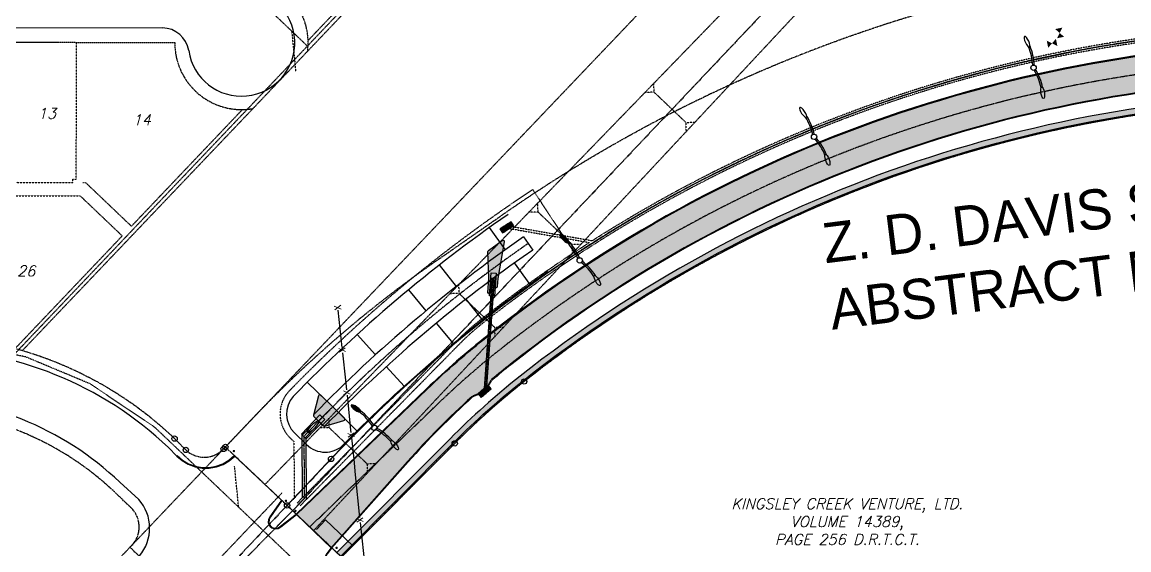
# Model space of a CAD drawing. Header units: feet. Extents: x 2327405 to 2393004, y 6977726 to 7089689.
# Drawn here: x 2341263 to 2342093, y 7040031 to 7040427 of the extents above; entities that cross this region are included whole.
import ezdxf
from ezdxf.enums import TextEntityAlignment as Align

# ---------------------------------------------------------------- set-up
doc = ezdxf.new("R2010")
doc.units = ezdxf.units.FT
doc.header["$MEASUREMENT"] = 0
for name, pattern in [('CNTR50', [0.9000000000000001, 0.75, -0.05, 0.05, -0.05]), ('HIDDEN2', [0.1875, 0.125, -0.0625]), ('HIDN50', [0.1875, 0.125, -0.0625]), ('PHNTM33', [1.1600000000000001, 0.66, -0.1, 0.1, -0.1, 0.1, -0.1]), ('PHNTM50', [1.5000000000000004, 1, -0.1, 0.1, -0.1, 0.1, -0.1])]:
    doc.linetypes.add(name, pattern=pattern)
doc.layers.get('0').update_dxf_attribs({"linetype": 'CONTINUOUS'})
for name, color, linetype in [('e-alta vista row tick', 252, 'CONTINUOUS'), ('e-fence', 252, 'CONTINUOUS'), ('e-sd cl', 252, 'CNTR50'), ('f-w-100-wp', 251, 'CONTINUOUS'), ('f-w-40-wp', 251, 'CONTINUOUS'), ('f-wp-row', 251, 'PHNTM33'), ('f-wp-sd', 251, 'HIDN50'), ('f-wp-sd inlet', 251, 'CONTINUOUS'), ('p-cl', 7, 'CNTR50'), ('p-curb-b-wp', 55, 'CONTINUOUS'), ('p-hatch-westport', 254, 'CONTINUOUS'), ('p-westport-row', 5, 'PHNTM33'), ('p-wp ease', 2, 'HIDN50'), ('p-wp rip rap', 55, 'CONTINUOUS'), ('p-wp sd hdwl', 2, 'CONTINUOUS'), ('p-wp street light', 3, 'CONTINUOUS'), ('p-wp-boundary', 1, 'CONTINUOUS'), ('p-wp-channel', 3, 'CONTINUOUS'), ('p-wp-cl', 7, 'CNTR50'), ('p-wp-cl tick', 2, 'CONTINUOUS'), ('p-wp-sd', 4, 'CONTINUOUS'), ('p-wp-sd cl', 7, 'CNTR50'), ('p-wp-sd inlet', 4, 'CONTINUOUS'), ('p-wp-sidewalk', 252, 'CONTINUOUS'), ('p-wp-sidewalk hatch', 252, 'CONTINUOUS'), ('p-wp-ss', 1, 'CONTINUOUS'), ('s-adjoiner-txt', 2, 'CONTINUOUS'), ('s-barricade', 252, 'CONTINUOUS'), ('s-channel', 252, 'HIDN50'), ('s-channel-cl', 251, 'CNTR50'), ('s-curb', 55, 'CONTINUOUS'), ('s-EASE', 251, 'HIDN50'), ('s-easement', 252, 'HIDDEN2'), ('s-lot no.', 252, 'CONTINUOUS'), ('s-row', 252, 'PHNTM50'), ('s-survey-abs', 252, 'CONTINUOUS'), ('s-w', 251, 'HIDN50')]:
    doc.layers.add(name, color=color, linetype=linetype)
doc.styles.add('LS80', font='simplex.shx', dxfattribs={"oblique": 15, "height": 8})
doc.styles.add('ROMANT', font='ROMANT.SHX', dxfattribs={"height": 0.242187984375968})
doc.styles.add('SHADOW', font='shadow')

# ---------------------------------------------------------------- blocks, each defined once
blk = doc.blocks.new('2005042-10b')
at = {"layer": 'e-alta vista row tick'}
for centre in [(2341377.488538249, 7040114.704177096), (2341385.913703253, 7040106.247073827), (2341414.18712785, 7040107.025801952), (2341415.561983382, 7040108.478549947)]:
    blk.add_circle(centre, 2.00000005943161, dxfattribs=at)
at = {"layer": 'e-fence'}
for p, q in [((2341499.974807197, 7040210.90446122), (2341502.968107962, 7040183.06491829)), ((2341503.395722357, 7040179.087840728), (2341505.599, 7040158.596)), ((2341505.599, 7040158.596), (2341506.340003312, 7040151.243192491)), ((2341506.741084843, 7040147.263351589), (2341509.393, 7040120.949)), ((2341509.393, 7040120.949), (2341509.560635645, 7040119.405719578)), ((2341509.992586567, 7040115.429110671), (2341511.731, 7040099.425)), ((2341511.731, 7040099.425), (2341512.909008808, 7040087.581691415)), ((2341512.909008808, 7040087.581691415), (2341516.122966463, 7040055.743718092)), ((2341516.561618221, 7040051.767842763), (2341519.63218053, 7040023.936715458))]:
    blk.add_line(p, q, dxfattribs=at)
at = {"layer": 's-barricade', "const_width": 0.8831999999999999, "flags": 128}
for points in [[(2341421.50476, 7040105.408, 1), (2341422.40524, 7040105.408, 1), (2341421.50476, 7040105.408, 1)], [(2341460.49376, 7040068.133, 1), (2341461.39424, 7040068.133, 1), (2341460.49376, 7040068.133, 1)], [(2341467.57176, 7040060.616, 1), (2341468.47224, 7040060.616, 1), (2341467.57176, 7040060.616, 1)], [(2341498.45876, 7040032.896, 1), (2341499.35924, 7040032.896, 1), (2341498.45876, 7040032.896, 1)]]:
    blk.add_lwpolyline(points, format="xyb", dxfattribs=at)
at = {"layer": 's-barricade'}
for p in [(2341421.955, 7040105.408, 671.424), (2341421.955, 7040105.408, 671.424), (2341460.944, 7040068.133, 671.353), (2341460.944, 7040068.133, 671.353), (2341468.022, 7040060.616, 671.581), (2341468.022, 7040060.616, 671.581), (2341498.909, 7040032.896, 671.724), (2341498.909, 7040032.896, 671.724)]:
    blk.add_point(p, dxfattribs=at)
at = {"layer": 's-channel'}
for p, q in [((2342249.221763311, 7040909.181033229), (2341445.343052906, 7040080.493869814)), ((2341500.248189829, 7040065.645618567), (2342270.6776383, 7040890.192078068)), ((2341736.937680623, 7040374.216924199), (2341736.766009203, 7040381.158611627)), ((2341736.937680623, 7040374.216924199), (2341729.868620877, 7040374.042395073)), ((2341736.937073856, 7040374.241459378), (2341760.734559569, 7040351.591677741)), ((2341760.709735018, 7040351.591064844), (2341767.778794764, 7040351.76559397)), ((2341760.709735018, 7040351.591064844), (2341760.884556241, 7040344.522012316)), ((2341649.943754388, 7040284.46300739), (2341649.772082968, 7040291.404694818)), ((2341649.943754388, 7040284.46300739), (2341642.874694642, 7040284.288478264)), ((2341649.943508792, 7040284.472938295), (2341675.306914877, 7040260.332757424)), ((2341675.295526271, 7040260.332476249), (2341682.364586018, 7040260.507005375)), ((2341675.295526271, 7040260.332476249), (2341675.470347495, 7040253.26342372)), ((2341590.787884548, 7040223.430343959), (2341590.613063325, 7040230.499396488)), ((2341590.787884548, 7040223.430343959), (2341583.718824802, 7040223.255814833)), ((2341590.787884548, 7040223.430343959), (2341617.34188959, 7040198.156984285)), ((2341617.310346934, 7040198.156205523), (2341624.37940668, 7040198.330734649)), ((2341617.310346934, 7040198.156205523), (2341617.485168157, 7040191.087152993)), ((2341493.387324953, 7040122.874322978), (2341493.212503729, 7040129.943375506)), ((2341493.387324953, 7040122.874322978), (2341486.318265207, 7040122.699793852)), ((2341493.387324953, 7040122.874322978), (2341521.702844833, 7040095.924402722)), ((2341521.702844833, 7040095.924402722), (2341528.77190458, 7040096.098931848)), ((2341521.702844833, 7040095.924402722), (2341521.877666057, 7040088.855350194)), ((2341481.744994054, 7040045.847519853), (2341500.085052201, 7040065.471064134))]:
    blk.add_line(p, q, dxfattribs=at)
at = {"layer": 's-channel-cl'}
blk.add_line((2342260.220733661, 7040900.214404024), (2341470.358932388, 7040065.513347637, 666.45772), dxfattribs=at)
at = {"layer": 's-curb'}
for p, q in [((2340663.062648741, 7040424.402322285), (2341368.311949407, 7040422.402654512)), ((2341379.084258067, 7040101.695529777), (2341372.887031537, 7040108.039509974)), ((2341422.216, 7040101.952), (2341457.592851257, 7040068.612690254)), ((2341350.605724982, 7040069.190810137), (2341336.429208525, 7040081.995616067)), ((2341468.893148743, 7040057.793309746), (2341495.159, 7040032.616))]:
    blk.add_line(p, q, dxfattribs=at)
for points in [[(2341379.084258067, 7040101.695529777), (2341383.12526867, 7040098.20683362), (2341387.756569492, 7040095.463041804), (2341392.79925739, 7040093.579258483), (2341398.080191693, 7040092.617295977), (2341399.807445673, 7040092.507599448), (2341403.48517349, 7040092.60045218), (2341408.779538206, 7040093.533712535), (2341413.832882162, 7040095.388720809), (2341418.479747965, 7040098.106068603), (2341422.540579259, 7040101.571673424)], [(2341379.411, 7040102.074), (2341383.418364956, 7040098.614350893), (2341387.973181725, 7040095.915871684), (2341392.93259168, 7040094.063198281), (2341398.14104641, 7040093.114438482), (2341399.817, 7040093.008), (2341403.435186393, 7040093.099349472), (2341408.648964647, 7040094.018404506), (2341413.618854679, 7040095.842778071), (2341418.188979381, 7040098.515249969), (2341422.216, 7040101.952)], [(2341457.592851257, 7040068.612690254), (2341448.913082936, 7040056.246640436), (2341447.79253968, 7040054.071100506), (2341447.6741439, 7040051.841533022), (2341448.590714242, 7040049.479737603), (2341449.056361683, 7040048.903517426), (2341450.43952712, 7040047.792556871), (2341452.765200244, 7040047.079899487), (2341455.19790541, 7040047.435315942), (2341457.150059136, 7040048.734781025), (2341468.893148743, 7040057.793309746)], [(2341457.956, 7040068.269), (2341449.353, 7040056.009), (2341448.291836197, 7040054.044586574), (2341448.173440416, 7040051.81501909), (2341449.020592158, 7040049.749269189), (2341449.406, 7040049.264), (2341450.670298342, 7040048.244789801), (2341452.805153383, 7040047.591044685), (2341455.014408437, 7040047.91381524), (2341456.873, 7040049.151), (2341468.53, 7040058.137)], [(2341494.764664961, 7040032.923408324), (2341491.507362823, 7040028.745029709), (2341489.010548509, 7040024.022352547), (2341487.378301838, 7040018.935749347), (2341486.661583842, 7040013.646730159), (2341486.75561807, 7040009.449813749), (2341486.88435547, 7040008.287525307), (2341488.030517448, 7040003.087655417), (2341490.075206769, 7039998.152373572), (2341492.951636583, 7039993.650827968), (2341496.541257954, 7039989.754229005)], [(2341495.159, 7040032.616), (2341491.928792132, 7040028.472377178), (2341489.473172212, 7040023.827618437), (2341487.867855623, 7040018.824937994), (2341487.162339912, 7040013.618586052), (2341487.255, 7040009.483), (2341487.378378605, 7040008.369092721), (2341488.50931047, 7040003.238318307), (2341490.520264908, 7039998.384462602), (2341493.349237133, 7039993.957187016), (2341496.909, 7039990.093)]]:
    blk.add_lwpolyline(points, dxfattribs=at)
for centre, radius, start, end in [((2341427.601681415, 7040411.23449986), 40, 188.4644702127815, 89.837543652897), ((2341368.255241524, 7040402.402734906), 19.99999999999925, 8.464470212781455, 89.837543652897), ((2341188.121439122, 7039913.911521628), 268, 46.41548093982316, 89.837543652897), ((2341176.482874793, 7039913.944521678), 232, 46.41548093982316, 89.837543652897), ((2341326.590092489, 7040047.735203397), 32.20393865185291, 319.4806458350997, 41.77765565864211)]:
    blk.add_arc(centre, radius, start, end, dxfattribs=at)
at = {"layer": 's-EASE'}
for p, q in [((2341477.571572697, 7040412.969425007), (2341586.303744089, 7040527.211245818)), ((2341303.738254854, 7040309.085290881), (2341304.028882753, 7040411.584878857)), ((2341345.1300479, 7040273.816856357), (2341428.336861717, 7040361.239905053)), ((2341208.731546939, 7040306.854203286), (2341301.231175113, 7040306.591929328)), ((2341301.231175113, 7040306.591929328), (2341301.238264903, 7040309.092379366)), ((2341301.238264903, 7040309.092379366), (2341303.738254854, 7040309.085290881)), ((2341308.731144965, 7040306.570663872), (2341310.722479982, 7040306.565017629)), ((2341310.722479982, 7040306.565017629), (2341345.1300479, 7040273.816856357)), ((2341158.703395289, 7040296.996473278), (2341306.711943465, 7040296.576809021)), ((2341306.711943465, 7040296.576809021), (2341338.235809377, 7040266.573274703)), ((2341257.853839269, 7040182.11820949), (2341338.235809377, 7040266.573274703))]:
    blk.add_line(p, q, dxfattribs=at)
at = {"layer": 's-easement'}
for p, q in [((2341263.293059316, 7040180.580611767), (2342485.695813166, 7041462.781668368)), ((2341379.88734511, 7040071.00509188), (2342490.156007865, 7041235.024960071)), ((2339878.877057264, 7038493.935985779), (2341379.88734511, 7040071.00509188))]:
    blk.add_line(p, q, dxfattribs=at)
at = {"layer": 's-row'}
for p, q in [((2340654.031495583, 7040413.427885049), (2341377.601882402, 7040411.376269567)), ((2341377.488538249, 7040114.704177096), (2341385.913703253, 7040106.247073827)), ((2341415.561983382, 7040108.478549947), (2341414.187248903, 7040107.025929863)), ((2341415.561983382, 7040108.478549947), (2341502.719188437, 7040025.994481136)), ((2341344.717466231, 7040063.062823961), (2341332.444611084, 7040074.743784401)), ((2341344.03730479, 7040033.338467275), (2341345.416152495, 7040034.787183606)), ((2341344.03730479, 7040033.338467275), (2341430.960284647, 7039950.607605))]:
    blk.add_line(p, q, dxfattribs=at)
for centre, radius, start, end in [((2341427.601681415, 7040411.23449986), 50, 353.2853785744443, 89.837543652897), ((2341427.601681415, 7040411.23449986), 50, 179.8375436795773, 279.5455832869943), ((2341184.409787706, 7039911.922037625), 279.9999999999999, 46.40415973818028, 89.837543652897), ((2341179.392515875, 7039913.936271665), 221.9999999999987, 46.41548093982316, 89.837543652897), ((2341399.661048059, 7040120.773274659), 19.99999999573144, 226.5779372335607, 271.5779372735735), ((2341399.661048059, 7040120.773274664), 20.00000000133182, 271.5779372735735, 316.5779372712781), ((2341330.928989185, 7040048.575660652), 20.00000000000049, 316.415480920497, 46.41548093982316)]:
    blk.add_arc(centre, radius, start, end, dxfattribs=at)
at = {"layer": 's-w', "flags": 128}
for points in [[(2341989.623543656, 7040947.341749209), (2341257.095875731, 7040177.695622329)], [(2341477.04784091, 7040408.792938529), (2341427.727856454, 7040455.734320981)], [(2341465.240802813, 7040420.030547321), (2341468.309893432, 7040389.380908994)], [(2342071.585212481, 7038748.011867009), (2342066.947242768, 7039281.520311723), (2342040.900091798, 7039397.426188573), (2342002.198544404, 7039484.697525791), (2341938.541057511, 7039575.053286838), (2341543.913300542, 7039950.64895401), (2341514.053197648, 7039982.029099205), (2341502.644671367, 7039992.887415593), (2341471.477483995, 7040019.591339239), (2341362.813996152, 7040123.014209254), (2341314.06453925, 7040155.78787103), (2341265.807519643, 7040175.937075756), (2341211.768047375, 7040186.845571296), (2340609.39370877, 7040188.553546833)], [(2341425.48284719, 7040063.502413024), (2341422.413756572, 7040094.152051351)], [(2341425.48284719, 7040063.502413024), (2341422.413756572, 7040094.152051351)], [(2341380.649927836, 7039992.75480101), (2341437.289885288, 7040052.264804232), (2341458.07980242, 7040074.10818285)]]:
    blk.add_lwpolyline(points, dxfattribs=at)
at = {"layer": 'e-fence', "style": 'ROMANT'}
for rotation, p in [(276.1368521349354, (2341499.761, 7040212.893)), (276.1368521349354, (2341503.18191516, 7040181.076379509)), (275.7547405448019, (2341506.540544077, 7040149.25327204)), (276.1993299703238, (2341509.776611106, 7040117.417415124)), (276.2958858969971, (2341516.342292342, 7040053.755780427))]:
    blk.add_text('X', height=4.799999999999999, rotation=rotation, dxfattribs=at).set_placement(p, align=Align.MIDDLE_CENTER)
at = {"layer": 's-adjoiner-txt', "insert": (2341881.655421094, 7040069.917609929), "char_height": 8, "attachment_point": 2, "rotation": 359.99995133490216, "style": 'LS80'}
blk.add_mtext('KINGSLEY CREEK VENTURE, LTD.\\PVOLUME 14389, \\PPAGE 256 D.R.T.C.T.', dxfattribs=at)
at = {"layer": 's-lot no.', "style": 'LS80', "oblique": 15}
for s, p in [('13', (2341281.769623649, 7040358.373670763)), ('14', (2341352.883018733, 7040353.641170039))]:
    blk.add_text(s, height=8, dxfattribs=at).set_placement(p, align=Align.MIDDLE)
blk.add_text('26', height=8, dxfattribs=at).set_placement((2341259.391343675, 7040236.338822595))
at = {"layer": 's-survey-abs', "insert": (2342057.290158889, 7040300.336686646), "char_height": 30, "width": 811.6657508355565, "attachment_point": 2, "rotation": 7.157914205039834, "style": 'SHADOW'}
blk.add_mtext('Z. D. DAVIS SURVEY \\PABSTRACT NO. 1888', dxfattribs=at)

msp = doc.modelspace()

# ---------------------------------------------------------------- hatches: boundary and pattern name
at = {"layer": 'f-wp-sd inlet'}
h = msp.add_hatch(color=256, dxfattribs=at)
edge = h.paths.add_edge_path()
edge.add_line((2341621.329712669, 7040271.761678522), (2341623.220146054, 7040268.816129062))
edge.add_arc((2342214.119462238, 7039348.115524149), 1094.00713240512, 122.1676255010635, 122.69206850111931, ccw=False)
edge.add_line((2341631.672190941, 7040274.18613804), (2341629.808797743, 7040277.148867489))
edge.add_arc((2342214.119462187, 7039348.115524117), 1097.507132405113, 122.1676254979224, 122.6920684979666)
at = {"layer": 'p-hatch-westport'}
h = msp.add_hatch(color=256, dxfattribs=at)
edge = h.paths.add_edge_path()
edge.add_arc((2342267.20261598, 7040381.377139024), 3.499860982955201, 89.99716978040716, 108.7363801610286)
edge.add_line((2342266.078410372, 7040384.691530167), (2342262.202819453, 7040383.376999995))
edge.add_line((2342262.202819453, 7040383.376999995), (2342252.202819453, 7040383.376999993))
edge.add_line((2342252.202819453, 7040383.376999993), (2342248.327271979, 7040384.691515427))
edge.add_arc((2342246.983825911, 7040380.048526366), 4.833445433303104, 73.86223218478354, 87.40101814813605)
edge.add_arc((2342247.203986817, 7039387.376066163), 997.5009338376341, 90.00005670298128, 128.2738938601882)
edge.add_arc((2342000.983923532, 7039699.437291753), 600.0005840506059, 128.2739129916334, 129.9887628721671)
edge.add_arc((2341617.652365101, 7040156.460118586), 3.500000005555901, 130.0315156674205, 149.0709621219993)
edge.add_line((2341614.650049243, 7040158.259034796), (2341612.561579414, 7040154.773466069))
edge.add_line((2341612.561579414, 7040154.773466069), (2341605.026945039, 7040148.236824901))
edge.add_line((2341605.026945039, 7040148.236824901), (2341601.281504108, 7040146.661208259))
edge.add_arc((2341602.638671101, 7040143.435049895), 3.500000005145701, 112.8153158411101, 131.833608757741)
edge.add_arc((2342000.983923539, 7039699.437291758), 600.0005840511848, 131.8973985570113, 138.4268763903562)
edge.add_line((2341552.117820372, 7040097.582896141), (2341494.764664961, 7040032.923408324))
edge.add_line((2341494.764664961, 7040032.923408324), (2341468.893148743, 7040057.793309746))
edge.add_line((2341468.893148743, 7040057.793309746), (2341566.775056297, 7040151.756198837))
edge.add_line((2341566.775056297, 7040151.756198837), (2341566.77429558, 7040151.755468578))
edge.add_arc((2342000.983571033, 7039699.437675318), 627.0000645850188, 128.27390859081, 133.8298187202832, ccw=False)
edge.add_arc((2342247.204000359, 7039387.376027137), 1024.500972864025, 90.00005594563697, 128.2738931028583, ccw=False)
edge.add_line((2342247.203, 7040411.877), (2342439.6531176, 7040411.873652749))
edge.add_line((2342439.6531176, 7040411.873652749), (2342440.123937359, 7040384.877))
edge.add_line((2342440.123937359, 7040384.877), (2342267.202477425, 7040384.877000001))
edge.add_line((2342267.202477425, 7040384.877000001), (2342267.202788861, 7040384.877000002))
at = {"layer": 'p-wp rip rap'}
h = msp.add_hatch(dxfattribs=at)
h.set_pattern_fill('GRAVEL', color=256, scale=6, style=0)
h.set_pattern_definition([(228.0128, (2341617.788358064, 7040229.876178159), (-47.99998939294897, -54.00000804964348), [0.8072159999999999, -79.914528]), (184.9697, (2341617.248358064, 7040229.27617816), (72.00000630910581, 5.999947842042311), [1.385208, -137.13555]), (132.5104, (2341615.868358064, 7040229.15617816), (59.99994431008087, -66.00005204322719), [0.976728, -96.696192]), (267.2737, (2341613.528358065, 7040227.65617816), (5.999976106363142, 120.0000017698408), [1.261428, -124.881348]), (292.8337, (2341613.468358065, 7040226.396178159), (-30.00005943262284, 71.99997847066666), [1.23693, -122.456238]), (357.2737, (2341613.948358065, 7040225.256178159), (-120.0000017698408, 5.999976106363149), [1.261428, -124.881348]), (37.6942, (2341615.208358065, 7040225.19617816), (-78.00004407370785, -59.99994243096317), [1.668174, -165.149094]), (72.2553, (2341616.528358065, 7040226.216178159), (42.00006457623245, 131.9999773874351), [1.574928, -155.917926]), (121.4296, (2341617.008358065, 7040227.716178159), (-48.00004940505819, 77.99997021895541), [1.2657, -125.304438]), (175.2364, (2341616.348358064, 7040228.796178159), (66.0000056779175, -5.999949195967563), [1.444992, -70.80457799999996]), (222.3974, (2341614.908358064, 7040228.916178159), (-72.0000441064394, -65.99995249208472), [1.868688, -185.00025]), (138.8141, (2341619.468358065, 7040227.596178159), (-42.00001768083429, 35.99998388005653), [0.637806, -63.143064]), (171.4692, (2341618.988358065, 7040228.016178159), (77.99998970889077, -12.00004746023874), [1.213422, -120.129066]), (225, (2341617.788358064, 7040228.19617816), (-6.661338147750939e-16, -6.000001856693713), [0.8485259999999999, -7.636752]), (203.1986, (2341617.368358064, 7040228.916178159), (29.99999838400245, 12.00000795158912), [0.456948, -45.23769]), (291.8014, (2341616.948358065, 7040228.73617816), (-5.999999463003892, 18.00000163806462), [0.646218, -31.664772]), (30.9638, (2341617.188358065, 7040228.136178159), (17.99998813372799, 12.00001490124439), [1.049574, -33.93613799999999]), (161.5651, (2341618.088358065, 7040228.676178159), (12.00000260755777, -5.999990419336246), [0.7589460000000001, -18.214722]), (16.38950000000001, (2341613.468358065, 7040228.73617816), (60.00001319047175, 17.99995625890782), [1.0632, -105.25707]), (70.3462, (2341614.488358065, 7040229.03617816), (-23.99997148423047, -66.00001281363734), [0.8919659999999999, -88.304448]), (293.1986, (2341618.088358065, 7040229.876178159), (-12.00000795158912, 29.99999838400245), [0.9138900000000001, -44.780748]), (343.6105, (2341618.448358065, 7040229.03617816), (-60.00001319047175, 17.99995625890784), [1.063199999999999, -105.25707]), (339.444, (2341613.468358065, 7040225.016178159), (-30.00001106725454, 11.99997597852951), [1.02528, -50.238744]), (294.7751, (2341614.428358064, 7040224.65617816), (-29.99995313547102, 66.0000205310347), [0.8590679999999997, -85.04785799999996]), (66.80140000000002, (2341618.148358065, 7040223.876178159), (12.00000795158913, 29.99999838400245), [0.9138900000000001, -44.780748]), (17.35400000000001, (2341618.508358065, 7040224.716178159), (-78.000012114581, -23.99996701355471), [1.005786, -99.57254399999998]), (69.444, (2341615.208358065, 7040223.876178159), (-11.99997597852952, -30.00001106725453), [0.51264, -50.75138399999999]), (101.3099, (2341617.788358064, 7040223.876178159), (-5.999985792969632, 24.00000451338571), [0.3059399999999999, -30.28817399999999]), (165.9638, (2341617.728358064, 7040224.176178159), (18.00000327593844, -5.999988344167474), [1.23693, -23.5017]), (186.009, (2341616.528358065, 7040224.476178159), (59.99999850543624, 5.999995904891049), [1.1463, -113.483538]), (303.6901, (2341617.188358065, 7040227.596178159), (-6.000008007043144, 11.99999734662696), [0.865332, -20.767974]), (353.1572, (2341617.668358065, 7040226.876178159), (101.9999961928713, -12.00004798754857), [1.510764, -149.565378]), (60.94540000000001, (2341619.168358065, 7040226.69617816), (-24.00000016319568, -42.00000230741811), [0.617736, -61.156044]), (90, (2341619.468358065, 7040227.23617816), (-5.999999999999999, 6), [0.36, -5.64]), (120.2564, (2341616.408358064, 7040224.65617816), (23.99996932081616, -42.0000147351284), [0.833544, -82.52112000000001]), (48.01279999999999, (2341615.988358065, 7040225.376178159), (47.99998939294896, 54.00000804964349), [1.614432, -79.107312]), (0, (2341617.068358065, 7040226.57617816), (6, 6), [1.56, -4.44]), (325.3048, (2341618.628358065, 7040226.57617816), (-59.99996555392515, 42.00005165756674), [0.9486840000000001, -93.919644]), (254.0546, (2341619.408358064, 7040226.03617816), (-5.999999335778286, -24.00000075991291), [0.873612, -42.807048]), (207.646, (2341619.168358065, 7040225.19617816), (-113.9999748430776, -60.00004627901507), [1.42239, -140.816844]), (175.4261, (2341617.908358064, 7040224.53617816), (-78.0000033498728, 5.999968806966503), [1.504794, -148.9744439999999])])
edge = h.paths.add_edge_path()
edge.add_line((2341489.995145751, 7040124.16485262), (2341504.312376263, 7040128.377022879))
edge.add_arc((2341504.030134694, 7040129.336366246), 1.000000000093171, 286.3940342028406, 405.8097523288832)
edge.add_line((2341504.727177761, 7040130.053395509), (2341487.097282643, 7040147.191881788))
edge.add_arc((2341486.400239577, 7040146.474852526), 1.000000000051981, 45.80975235553579, 164.9833216784041)
edge.add_line((2341485.434389131, 7040146.733952733), (2341481.576736181, 7040132.353741097))
edge.add_arc((2341482.542581513, 7040132.094621844), 0.9999999965020266, 164.9821917456331, 180.7823206104282)
edge.add_arc((2341482.542581518, 7040132.094621844), 1.000000001998433, 180.7823206147945, 225.8097523289964)
edge.add_line((2341481.845538449, 7040131.37759258), (2341483.637724945, 7040129.635360794))
edge.add_line((2341483.637724945, 7040129.635360794), (2341487.22276963, 7040126.15024425))
edge.add_line((2341487.22276963, 7040126.15024425), (2341489.015834244, 7040124.407158821))
edge.add_arc((2341489.712877312, 7040125.124188083), 1.000000001298298, 225.8097523173494, 269.9999999448454)
edge.add_arc((2341489.712877313, 7040125.124188079), 0.9999999972060323, 269.999999884777, 286.395638952962)
edge = h.paths.add_edge_path()
edge.add_line((2341613.092042424, 7040235.027927435), (2341612.328885123, 7040254.892684132))
edge.add_arc((2341613.328147981, 7040254.931073464), 1.000000000095272, 125.99980577428181, 182.2000873696724, ccw=False)
edge.add_line((2341612.740365471, 7040255.740092452), (2341623.062438159, 7040263.239463767))
edge.add_arc((2341623.650220668, 7040262.43044478), 0.9999999997912447, -9.848537938639026, 125.9998057375758, ccw=False)
edge.add_line((2341624.63548402, 7040262.259400557), (2341619.825129164, 7040234.550389015))
edge.add_line((2341619.825129164, 7040234.550389015), (2341619.400764276, 7040228.56702629))
edge.add_arc((2341618.90201711, 7040228.602399507), 0.4999999997558034, 307.03565488346925, 355.9431390504244, ccw=False)
edge.add_line((2341619.203173057, 7040228.203269082), (2341617.79588709, 7040227.141429364))
edge.add_line((2341617.79588709, 7040227.141429364), (2341618.328887667, 7040234.656508664))
edge.add_line((2341618.328887667, 7040234.656508664), (2341614.588283922, 7040234.921807786))
edge.add_line((2341614.588283922, 7040234.921807786), (2341613.823909188, 7040224.144452208))
edge.add_line((2341613.823909188, 7040224.144452208), (2341613.112806941, 7040223.607904112))
edge.add_arc((2341612.811650994, 7040224.007034536), 0.4999999999421338, 175.943139031668, 307.0356548558233, ccw=False)
edge.add_line((2341612.312903828, 7040224.042407753), (2341613.092042424, 7040235.027927437))
at = {"layer": 'p-wp street light'}
h = msp.add_hatch(color=256, dxfattribs=at)
edge = h.paths.add_edge_path()
edge.add_ellipse((2342016.541062442, 7040411.986955234), major_axis=(-1.833162652196319, 3.974851781992897), ratio=0.3058251792176521, start_angle=5.013168902223697e-08, end_angle=360.00000005013175, ccw=False)
h = msp.add_hatch(color=256, dxfattribs=at)
edge = h.paths.add_edge_path()
edge.add_ellipse((2342028.220660024, 7040373.770621837), major_axis=(-0.7020573509754439, 4.32053786894939), ratio=0.3058251793268598, start_angle=180.0000000165987, end_angle=540.0000000165987)
h = msp.add_hatch(color=256, dxfattribs=at)
edge = h.paths.add_edge_path()
edge.add_ellipse((2342028.220660024, 7040373.770621835), major_axis=(-0.7020573504748473, 4.320537869030729), ratio=0.3058251793609853, start_angle=180.0000000383056, end_angle=540.0000000383056)
h = msp.add_hatch(color=256, dxfattribs=at)
edge = h.paths.add_edge_path()
edge.add_ellipse((2341848.653617474, 7040359.065426173), major_axis=(-2.502984349157677, 3.590961062344184), ratio=0.3058251792478534, start_angle=-3.893774191965349e-10, end_angle=359.9999999996106, ccw=False)
h = msp.add_hatch(color=256, dxfattribs=at)
edge = h.paths.add_edge_path()
edge.add_ellipse((2341866.865711828, 7040323.495484407), major_axis=(-1.450205442450349, 4.129992273488557), ratio=0.3058251793250198, start_angle=179.999999980931, end_angle=539.9999999809311)
h = msp.add_hatch(color=256, dxfattribs=at)
edge = h.paths.add_edge_path()
edge.add_ellipse((2341866.865711828, 7040323.495484406), major_axis=(-1.450205441705144, 4.129992273750225), ratio=0.3058251793250196, start_angle=180.0000000147355, end_angle=540.0000000147356)
h = msp.add_hatch(color=256, dxfattribs=at)
edge = h.paths.add_edge_path()
edge.add_ellipse((2341669.634941982, 7040264.551414384), major_axis=(-3.145427778031092, 3.044046007439964), ratio=0.3058251793772013, start_angle=2.044151869995403e-08, end_angle=360.0000000204415, ccw=False)
h = msp.add_hatch(color=256, dxfattribs=at)
edge = h.paths.add_edge_path()
edge.add_ellipse((2341694.332953848, 7040233.136301016), major_axis=(-2.215621119498309, 3.775043715644677), ratio=0.3058251793712901, start_angle=179.9999999933889, end_angle=539.9999999933889)
h = msp.add_hatch(color=256, dxfattribs=at)
edge = h.paths.add_edge_path()
edge.add_ellipse((2341513.42465037, 7040137.286827908), major_axis=(-3.556505379436414, 2.551705603900741), ratio=0.305825179370794, start_angle=2.175340796384262e-08, end_angle=360.00000002175335, ccw=False)
h = msp.add_hatch(color=256, dxfattribs=at)
edge = h.paths.add_edge_path()
edge.add_ellipse((2341542.448402472, 7040109.81824673), major_axis=(-2.743505936188887, 3.410734111941275), ratio=0.3058251793085836, start_angle=179.9999999704168, end_angle=539.9999999704168)
at = {"layer": 'p-wp-sd inlet'}
h = msp.add_hatch(color=256, dxfattribs=at)
edge = h.paths.add_edge_path()
edge.add_line((2341614.833052713, 7040152.110683867), (2341612.561579414, 7040154.773466068))
edge.add_arc((2342000.983513328, 7039699.437709479), 598.4999999784966, 130.4656739639172, 131.4206039639127)
edge.add_line((2341605.02694504, 7040148.236824901), (2341607.342480527, 7040145.61226867))
edge.add_arc((2342000.983513315, 7039699.437709467), 594.9999999784462, 130.4656739622679, 131.4206039622437, ccw=False)
at = {"layer": 'p-wp-sidewalk hatch'}
h = msp.add_hatch(color=256, dxfattribs=at)
edge = h.paths.add_edge_path()
edge.add_line((2342440.123666247, 7040373.376999997), (2342247.203028878, 7040373.377))
edge.add_arc((2342247.203761906, 7039387.37672382), 986.0002761802567, 90.00004259577597, 128.2739071191666)
edge.add_arc((2342000.983513338, 7039699.437709462), 588.4999999987299, 128.2739069481247, 135.1250493502778)
edge.add_line((2341583.943946076, 7040114.660841448), (2341499.0864702, 7040029.432422737))
edge.add_line((2341499.0864702, 7040029.432422737), (2341501.99264479, 7040026.682069455))
edge.add_line((2341501.99264479, 7040026.682069455), (2341586.778539566, 7040111.838594162))
edge.add_arc((2342000.983513335, 7039699.437709457), 584.4999999997488, 128.2739069475886, 135.1250493497412, ccw=False)
edge.add_arc((2342247.203761907, 7039387.37672382), 982.0002761802436, 90.00004259651138, 128.2739071198832, ccw=False)
edge.add_line((2342247.203031839, 7040369.377), (2342440.123666247, 7040369.376999998))
edge.add_line((2342440.123666247, 7040369.376999998), (2342440.123666247, 7040373.376999997))

# ---------------------------------------------------------------- linework, layer by layer
at = {"layer": 'e-sd cl'}
msp.add_line((2341470.495598312, 7040065.393618932), (2341429.496628935, 7040023.788362373), dxfattribs=at)
at = {"layer": 'f-w-100-wp'}
for points in [[(2342042.921086737, 7040422.584580115), (2342038.988324288, 7040414.659400308), (2342037.615511334, 7040421.523465034), (2342044.293899691, 7040415.720515385)], [(2342031.286869262, 7040412.810978802), (2342039.21187861, 7040408.877872867), (2342032.34775439, 7040407.505357414), (2342038.150993483, 7040414.183494255)]]:
    msp.add_solid(points, dxfattribs=at)
at = {"layer": 'f-w-40-wp'}
for points in [[(2342042.235688248, 7040421.154467802), (2342038.826755222, 7040420.499804657), (2342039.673722776, 7040416.089512617), (2342043.082655801, 7040416.744175764)], [(2342032.716951866, 7040412.12551833), (2342033.371467263, 7040408.716556933), (2342037.781796006, 7040409.563333337), (2342037.127280609, 7040412.972294734)]]:
    msp.add_solid(points, dxfattribs=at)
at = {"layer": 'f-wp-row'}
for p, q in [((2341573.827035681, 7040248.002070282), (2341624.653347745, 7040283.319011251)), ((2341415.561983382, 7040108.478549947), (2341435.445907947, 7040129.371520788))]:
    msp.add_line(p, q, dxfattribs=at)
for centre, radius, start, end in [((2342247.203777005, 7039387.37668088), 1091.000319120755, 90.0000414516819, 124.7937833484102), ((2342087.389469288, 7039508.912341773), 900, 124.7936496535511, 136.4176332794824)]:
    msp.add_arc(centre, radius, start, end, dxfattribs=at)
at = {"layer": 'f-wp-sd'}
for p, q in [((2341628.455480744, 7040272.155191336), (2341688.50655119, 7040261.598807689)), ((2341630.654715148, 7040273.545421363), (2341690.691777667, 7040262.991500171)), ((2341589.298713416, 7040188.090641142), (2341473.63856973, 7040070.720130987)), ((2341591.43554598, 7040185.984947291), (2341475.775402294, 7040068.614437136))]:
    msp.add_line(p, q, dxfattribs=at)
for centre, radius, start, end in [((2342247.203758642, 7039387.37672173), 1034.500277200995, 90.00004242462572, 127.6476014764496), ((2342247.203758642, 7039387.37672173), 1037.500277200995, 90.00004242462572, 122.4386985861761), ((2342247.203758642, 7039387.37672173), 1037.500277200995, 122.5818024285325, 128.1778558324387), ((2341715.015505676, 7040064.20545985), 176.5, 128.177855832402, 135.4206129221362), ((2342247.203758642, 7039387.37672173), 1034.500277200995, 127.7775554290904, 128.1778558324387), ((2341715.015505676, 7040064.20545985), 173.5, 128.177855832402, 135.4206129221362)]:
    msp.add_arc(centre, radius, start, end, dxfattribs=at)
at = {"layer": 'f-wp-sd inlet'}
msp.add_lwpolyline([(2341621.329712669, 7040271.761678522), (2341623.220146054, 7040268.816129062, -0.00228831826667306), (2341631.672190941, 7040274.18613804), (2341629.808797743, 7040277.148867489, 0.0022883182666231), (2341621.329712669, 7040271.761678522)], format="xyb", dxfattribs=at)
at = {"layer": 'p-cl'}
msp.add_line((2341478.633481867, 7040048.43007326), (2341576.123297877, 7040142.016569458), dxfattribs=at)
for centre, radius, start, end in [((2342247.203983699, 7039387.376084655), 1011.000915346228, 90.00005652629838, 128.2738945454374), ((2342000.983513344, 7039699.437709462), 613.5000000016416, 128.2739069485328, 133.8298170779989)]:
    msp.add_arc(centre, radius, start, end, dxfattribs=at)
at = {"layer": 'p-curb-b-wp'}
for p, q in [((2341612.903969245, 7040154.372092409), (2341615.078951507, 7040158.002046766)), ((2341468.53, 7040058.137), (2341566.426880771, 7040152.115059336)), ((2341605.375976572, 7040147.841213222), (2341601.475385106, 7040146.200328493)), ((2341495.159, 7040032.616), (2341552.49650532, 7040097.256328478))]:
    msp.add_line(p, q, dxfattribs=at)
for centre, radius, start, end in [((2342247.203986817, 7039387.376066163), 1025.000933837634, 90.00005670298128, 128.2738938602092), ((2342247.206368832, 7039387.342548261), 1025.034451743194, 96.43525075459856, 98.73413901673378), ((2342247.203758961, 7039387.3767228), 997.0002772009948, 90.00004242462572, 128.2739069480168), ((2342000.983513339, 7039699.43770946), 627.4999999999646, 128.273906948093, 133.8300382399647), ((2342000.983513339, 7039699.43770946), 599.5, 128.2739069480051, 129.9885076144406), ((2341617.652365095, 7040156.460118588), 3, 129.9885076218691, 149.0709620995376), ((2342000.983513303, 7039699.437709522), 599.4999999299592, 131.8977703140425, 138.4262133709387), ((2341602.638671099, 7040143.4350499), 3, 112.8153158355364, 131.8977703132048)]:
    msp.add_arc(centre, radius, start, end, dxfattribs=at)
at = {"layer": 'p-hatch-westport'}
msp.add_lwpolyline([(2342267.202788861, 7040384.877000002, 0.08194793395321588), (2342266.078410372, 7040384.691530167), (2342262.202819453, 7040383.376999995), (2342252.202819453, 7040383.376999993), (2342248.327271979, 7040384.691515427, 0.0591429119297269), (2342247.202999637, 7040384.877, 0.1685711550731565), (2341629.330568399, 7040170.472836569, 0.007482583791108985), (2341615.401134029, 7040159.140036252, 0.08326690074702113), (2341614.650049243, 7040158.259034796), (2341612.561579414, 7040154.773466069), (2341605.026945039, 7040148.236824901), (2341601.281504108, 7040146.661208259, 0.08317396178710439), (2341600.30427736, 7040146.04284703, 0.02849793259581816), (2341552.117820372, 7040097.582896141), (2341494.764664961, 7040032.923408324), (2341468.893148743, 7040057.793309746), (2341566.775056297, 7040151.756198837), (2341566.77429558, 7040151.755468578, -0.02424698123078932), (2341612.606190776, 7040191.669421037, -0.1685711550732399), (2342247.203, 7040411.877), (2342439.6531176, 7040411.873652749), (2342440.123937359, 7040384.877), (2342267.202477425, 7040384.877000001)], format="xyb", close=True, dxfattribs=at)
at = {"layer": 'p-westport-row'}
msp.add_line((2341502.719188437, 7040025.994481136), (2341587.487851426, 7040111.133698728), dxfattribs=at)
at = {"layer": 'p-westport-row', "linetype": 'Continuous'}
msp.add_line((2341494.745999999, 7040099.489000001), (2341461.820956533, 7040064.699859226), dxfattribs=at)
at = {"layer": 'p-westport-row'}
for centre, radius, start, end in [((2342247.20375896, 7039387.376722799), 1036.000277201929, 90.0000424245708, 136.57796574572), ((2342247.203758961, 7039387.3767228), 981.0002772009948, 90.00004242462572, 128.2739069480168), ((2342000.983513338, 7039699.43770946), 583.5, 128.2739069480051, 135.1250493501555)]:
    msp.add_arc(centre, radius, start, end, dxfattribs=at)
at = {"layer": 'p-wp ease'}
for p, q in [((2341645.972384854, 7040301.216849374), (2341677.787536067, 7040252.860251226)), ((2341464.089627951, 7040115.26476943), (2341466.892109754, 7040112.540402916)), ((2341466.892109754, 7040112.540402916), (2341467.201515857, 7040070.385047578)), ((2341461.830626819, 7040064.710077009), (2341494.712834006, 7040099.453956268))]:
    msp.add_line(p, q, dxfattribs=at)
for centre, radius, start, end in [((2342247.273939656, 7039387.284444765), 1094, 123.3420302638461, 135.7524029397154), ((2342247.203843341, 7039387.37660355), 1036.000422482176, 123.3415930793916, 136.5806326099606), ((2341481.515878758, 7040133.190331704), 25, 135.7524029399227, 225.8103112783551)]:
    msp.add_arc(centre, radius, start, end, dxfattribs=at)
at = {"layer": 'p-wp rip rap', "flags": 128}
msp.add_lwpolyline([(2341613.092042424, 7040235.027927435), (2341612.328885123, 7040254.892684132, -0.2502564237872719), (2341612.740365471, 7040255.740092452), (2341623.062438159, 7040263.239463767, -0.6735461608890085), (2341624.63548402, 7040262.259400557), (2341619.825129164, 7040234.550389015), (2341619.400764276, 7040228.56702629, -0.2166986141188517), (2341619.203173057, 7040228.203269082), (2341617.79588709, 7040227.141429364), (2341618.328887667, 7040234.656508664), (2341614.588283922, 7040234.921807786), (2341613.823909188, 7040224.144452208), (2341613.112806941, 7040223.607904112, -0.6437924533855663), (2341612.312903828, 7040224.042407753), (2341613.092042424, 7040235.027927437)], format="xyb", close=True, dxfattribs=at)
at = {"layer": 'p-wp rip rap'}
msp.add_lwpolyline([(2341489.995145751, 7040124.16485262), (2341504.312376263, 7040128.377022879, 0.5739560436530375), (2341504.727177761, 7040130.053395509), (2341487.097282643, 7040147.191881788, 0.5725522586624168), (2341485.434389131, 7040146.733952733), (2341481.576736181, 7040132.353741097, 0.06905049844428626), (2341481.542674731, 7040132.080968197, 0.1990367995817887), (2341481.845538449, 7040131.37759258), (2341483.637724945, 7040129.635360794), (2341487.22276963, 7040126.15024425), (2341489.015834244, 7040124.407158821, 0.19524192493899), (2341489.712877311, 7040124.124188082, 0.0716617653951204)], format="xyb", close=True, dxfattribs=at)
at = {"layer": 'p-wp sd hdwl'}
for p, q in [((2341489.989549484, 7040129.039157428), (2341486.404301547, 7040132.524471559)), ((2341476.176610191, 7040114.614430648), (2341472.552305273, 7040118.058957929))]:
    msp.add_line(p, q, dxfattribs=at)
msp.add_lwpolyline([(2341618.611873399, 7040238.646485991), (2341617.39699397, 7040221.517207635), (2341613.656390225, 7040221.782506758), (2341614.871269654, 7040238.911785115), (2341618.611873399, 7040238.646485993)], dxfattribs=at)
at = {"layer": 'p-wp sd hdwl', "flags": 128}
for points in [[(2341486.404301547, 7040132.524471559), (2341472.558805295, 7040118.065745844)], [(2341489.989549484, 7040129.039157428), (2341476.170091383, 7040114.607623117)]]:
    msp.add_lwpolyline(points, dxfattribs=at)
at = {"layer": 'p-wp street light'}
for centre, radius in [((2342021.379055274, 7040392.572618078), 2), ((2342021.379055275, 7040392.572618077), 1.999999999999999), ((2341856.82723151, 7040340.803041458), 2), ((2341856.827231511, 7040340.803041457), 1.999999999999999), ((2341681.160429877, 7040248.196421549), 2), ((2341681.160429878, 7040248.196421548), 1.999999999999999), ((2341527.216463163, 7040122.79170591), 1.999999999999999), ((2341527.216463164, 7040122.791705909), 1.999999999999999)]:
    msp.add_circle(centre, radius, dxfattribs=at)
for centre, radius, start, end in [((2341978.724494788, 7040392.269518522), 42.06129047201914, 2.990482035779385, 22.19771828042953), ((2341979.911733305, 7040392.532755831), 42.06129047201914, 2.675357034497945, 22.64885703149276), ((2341985.84246502, 7040368.979099344), 42.06129047201915, 11.79046790091746, 30.99770409923959), ((2341985.842465021, 7040368.979099344), 42.06129047201914, 11.79046790091746, 30.99770409923959), ((2341986.974022662, 7040369.42452777), 42.06129047201915, 11.3393290335291, 31.31282909920485), ((2341986.974022662, 7040369.42452777), 42.06129047201914, 11.33932908584835, 31.31282909920485), ((2341814.889377813, 7040333.01074867), 42.06129047201914, 13.10919806680441, 32.31643430487192), ((2341816.011902117, 7040333.478475476), 42.06129047201914, 12.79407305296468, 32.76757309944323), ((2341825.988488426, 7040311.333136504), 42.06129047201915, 21.90918394722484, 41.11642013000294), ((2341825.988488426, 7040311.333136503), 42.06129047201914, 21.90918394722484, 41.11642013000294), ((2341827.024189075, 7040311.970438116), 42.06129047201915, 21.45804506267234, 41.43154513747722), ((2341827.024189075, 7040311.970438115), 42.06129047201914, 21.45804512209475, 41.43154513747722), ((2341641.496617833, 7040232.502938387), 42.06129047201914, 24.17019805565597, 43.37743431146575), ((2341642.508554296, 7040233.17733721), 42.06129047201914, 23.85507309084104, 43.82857310004066), ((2341656.548481737, 7040213.357429286), 42.06129047201915, 32.97018394778881, 52.17742014811358), ((2341656.548481737, 7040213.357429286), 42.06129047201914, 32.97018394778881, 52.17742018083544), ((2341657.442673825, 7040214.181595344), 42.06129047201915, 32.5190451124628, 52.49254516746874), ((2341657.442673825, 7040214.181595343), 42.06129047201914, 32.51904512680566, 52.49254516746874), ((2341490.271849505, 7040101.470380405), 42.06129047201913, 32.57327959034307, 51.78051584855241), ((2341491.174368195, 7040102.285419786), 42.06129047201913, 32.25815461376972, 52.23165461704051), ((2341507.959976347, 7040084.73003111), 42.06129047201914, 41.37326545991764, 60.58050169078998), ((2341507.959976347, 7040084.73003111), 42.06129047201913, 41.37326545991764, 60.58050169078998), ((2341508.724128289, 7040085.676023176), 42.06129047201914, 40.9221266492864, 60.89562668446908), ((2341508.724128289, 7040085.676023176), 42.06129047201913, 40.9221266492864, 60.89562668446908)]:
    msp.add_arc(centre, radius, start, end, dxfattribs=at)
at = {"layer": 'p-wp street light', "extrusion": (0, 0, -1)}
for centre, major_axis, ratio in [((2342016.541062442, 7040411.986955234), (-1.833162652196319, 3.974851781992897), 0.3058251792176521), ((2341669.634941982, 7040264.551414384), (-3.145427778031092, 3.044046007439964), 0.3058251793772013), ((2341513.42465037, 7040137.286827908), (-3.556505379436415, 2.551705603900742), 0.305825179370794)]:
    msp.add_ellipse(centre, major_axis=major_axis, ratio=ratio, dxfattribs=at)
at = {"layer": 'p-wp street light'}
for centre, major_axis, ratio, start_param, end_param in [((2342028.220660024, 7040373.770621837), (-0.7020573509754434, 4.320537868949387), 0.3058251793268598, 3.141592653879496, 9.424777961059082), ((2342028.220660024, 7040373.770621835), (-0.7020573504748473, 4.320537869030729), 0.3058251793609853, 3.141592654258352, 9.424777961437938), ((2341866.865711828, 7040323.495484407), (-1.450205442450348, 4.129992273488555), 0.3058251793250198, 3.141592653256977, 9.424777960436563), ((2341866.865711828, 7040323.495484406), (-1.450205441705144, 4.129992273750225), 0.3058251793250198, 3.141592653846977, 9.424777961026564), ((2341694.332953848, 7040233.136301016), (-2.215621119498309, 3.775043715644677), 0.3058251793712901, 3.141592653474408, 9.424777960653994), ((2341542.448402472, 7040109.81824673), (-2.743505936188887, 3.410734111941274), 0.3058251793085837, 3.141592653073468, 9.424777960253055)]:
    msp.add_ellipse(centre, major_axis=major_axis, ratio=ratio, start_param=start_param, end_param=end_param, dxfattribs=at)
at = {"layer": 'p-wp street light', "extrusion": (0, 0, -0.9999999999999999)}
msp.add_ellipse((2341848.653617474, 7040359.065426173), major_axis=(-2.502984349157676, 3.590961062344178), ratio=0.3058251792478534, dxfattribs=at)
at = {"layer": 'p-wp-boundary'}
msp.add_lwpolyline([(2341587.487851426, 7040111.133698728), (2341502.719188437, 7040025.994481136), (2341461.820956533, 7040064.699859226), (2341494.715124983, 7040099.456374309, -0.2060909979170885), (2342247.202991855, 7040423.377), (2342467.253860483, 7040423.376999995), (2342467.734855672, 7040368.376999996), (2342247.20303258, 7040368.377, 0.1685712778737641), (2341639.551025615, 7040157.519369013, 0.02990265600589304), (2341587.487187939, 7040111.133032341)], format="xyb", close=True, dxfattribs=at)
at = {"layer": 'p-wp-channel'}
for p, q in [((2341625.420172501, 7040256.186125483), (2341613.483995596, 7040272.871477944)), ((2341639.149487682, 7040265.849696133), (2341646.027417688, 7040255.913061807)), ((2341588.736698838, 7040228.724234568), (2341576.096091354, 7040244.88246307)), ((2341644.02550952, 7040230.192900139), (2341632.404028895, 7040246.427746779)), ((2341566.072379241, 7040210.483476597), (2341553.002533996, 7040226.296523461)), ((2341608.438979204, 7040203.55336722), (2341596.132566743, 7040219.274233642)), ((2341586.443723395, 7040185.863292162), (2341573.722793911, 7040201.238322422)), ((2341528.09859711, 7040177.524309348), (2341514.290434383, 7040192.696914528)), ((2341549.488913117, 7040154.020326568), (2341536.175480541, 7040168.649315201)), ((2341491.659320766, 7040142.757004143), (2341476.949324241, 7040157.05697995)), ((2341481.845538449, 7040131.37759258), (2341489.015834244, 7040124.407158821)), ((2341514.250571897, 7040120.405991181), (2341500.263683701, 7040134.392475871)), ((2341510.717209284, 7040116.878368627), (2341517.783934511, 7040123.933613739)), ((2341467.485123988, 7040118.937134237), (2341476.412938529, 7040110.25817013)), ((2341503.182253702, 7040109.255001845), (2341510.717209284, 7040116.878368627))]:
    msp.add_line(p, q, dxfattribs=at)
at = {"layer": 'p-wp-channel', "flags": 128}
for points in [[(2341639.149487682, 7040265.849696133, 0.04832151509047668), (2341481.826220037, 7040132.792351182, 0.04832169509594294)], [(2341646.027417688, 7040255.913061807), (2341638.686980548, 7040250.889773144, 0.0462090741795009), (2341490.429268047, 7040124.426488782, 0.04621002457909158)]]:
    msp.add_lwpolyline(points, format="xyb", dxfattribs=at)
at = {"layer": 'p-wp-channel'}
for centre, radius, start, end in [((2342247.273939656, 7039387.284444765), 1089, 124.6901702638316, 135.8097523259761), ((2342264.62665966, 7039364.645459603), 1065.031716485517, 124.7645940810637, 134.5265654956222), ((2341481.249814778, 7040133.201062814), 19.82237046916317, 138.3895982485285, 226.0204282060112), ((2341482.542581516, 7040132.094621843), 1, 135.754888743401, 225.8097523613712), ((2341489.712877311, 7040125.124188082), 1, 225.8097523050457, 315.7572912620487), ((2341490.353799871, 7040124.598755373), 20.00000000201553, 225.8097523424538, 269.9999999973319), ((2341490.353799871, 7040124.598755366), 19.99999999534339, 269.9999999973319, 309.8979880231762)]:
    msp.add_arc(centre, radius, start, end, dxfattribs=at)
for points in [[(2341617.546844035, 7040275.764721294, 670), (2341616.393102898, 7040268.804895263, 670), (2341609.426884894, 7040269.955792421, 670), (2341617.546844035, 7040275.764721294, 670)], [(2341580.031151784, 7040247.947245923, 670), (2341579.176883682, 7040240.944352021, 670), (2341572.167725625, 7040241.795504695, 670), (2341580.031151784, 7040247.947245923, 670)], [(2341556.853897016, 7040229.465844745, 670), (2341556.187940883, 7040222.44254072, 670), (2341549.158458601, 7040223.105214378, 670), (2341556.853897016, 7040229.465844745, 670)], [(2341639.980651595, 7040227.263522089), (2341641.080876303, 7040234.306587904), (2341648.094677055, 7040233.081336075), (2341639.980651595, 7040227.263522089)], [(2341604.528679434, 7040200.446400989), (2341605.321146026, 7040207.53625323), (2341612.392773499, 7040206.597664222), (2341604.528679434, 7040200.446400989)], [(2341517.986476878, 7040196.046073288, 670), (2341517.655785264, 7040188.999021418, 670), (2341510.602718487, 7040189.326140022, 670), (2341517.986476878, 7040196.046073288, 670)], [(2341582.611705874, 7040182.660227154), (2341583.225400886, 7040189.75308694), (2341590.31015881, 7040189.017835293), (2341582.611705874, 7040182.660227154)], [(2341480.481755762, 7040160.578688594, 670), (2341480.534471584, 7040153.571765675, 670), (2341473.424093435, 7040153.515690213, 670), (2341480.481755762, 7040160.578688594, 670)], [(2341545.872933466, 7040150.575251762), (2341546.208743026, 7040157.624623945), (2341553.272603509, 7040157.279021798), (2341545.872933466, 7040150.575251762)], [(2341510.717209284, 7040116.878368627), (2341510.723080165, 7040123.933381123), (2341517.783934511, 7040123.933613739), (2341510.717209284, 7040116.878368627)]]:
    msp.add_solid(points, dxfattribs=at)
at = {"layer": 'p-wp-cl'}
msp.add_line((2341494.746, 7040099.489), (2341426.132197513, 7040026.990534149), dxfattribs=at)
msp.add_arc((2342247.203758961, 7039387.376722794), 1036.000277206586, 90.00004242462218, 136.5779657455486, dxfattribs=at)
at = {"layer": 'p-wp-cl tick'}
for centre in [(2341639.551025616, 7040157.519369013), (2341587.487851426, 7040111.133698728), (2341494.746, 7040099.489), (2341461.826061783, 7040064.705253516)]:
    msp.add_circle(centre, 2, dxfattribs=at)
at = {"layer": 'p-wp-sd'}
for p, q in [((2341609.734201236, 7040152.34633797), (2341615.261329569, 7040230.276474181)), ((2341611.602595214, 7040153.953661435), (2341617.00696436, 7040230.152945826)), ((2341472.860020678, 7040116.934431142), (2341473.202466254, 7040070.27757847)), ((2341475.868876001, 7040115.738937818), (2341476.21150577, 7040069.056989649)), ((2341473.202466254, 7040070.27757847), (2341469.42718203, 7040066.446465857)), ((2341476.21150577, 7040069.056989648), (2341471.564014594, 7040064.340772007))]:
    msp.add_line(p, q, dxfattribs=at)
at = {"layer": 'p-wp-sd', "flags": 128}
for points in [[(2341480.19104448, 7040124.606478559), (2341472.860020678, 7040116.934431142)], [(2341482.353913991, 7040122.527537609), (2341475.868876001, 7040115.738937818)]]:
    msp.add_lwpolyline(points, dxfattribs=at)
at = {"layer": 'p-wp-sd'}
for centre, major_axis, ratio in [((2341616.134129741, 7040230.214467144), (0.3244519061408937, 4.574632619507611), 0.1907929258843948), ((2341481.272475555, 7040123.567004254), (4.157873358111829, 4.325699473731221), 0.2500014347375775)]:
    msp.add_ellipse(centre, major_axis=major_axis, ratio=ratio, dxfattribs=at)
at = {"layer": 'p-wp-sd cl'}
for p, q in [((2341610.669044864, 7040153.159117043), (2341616.458585797, 7040234.789158225)), ((2341485.430348913, 7040127.892703729), (2341474.364448339, 7040116.33668448)), ((2341474.364448339, 7040116.33668448), (2341474.706986012, 7040069.66728406)), ((2341474.706986012, 7040069.66728406), (2341470.495598312, 7040065.393618932))]:
    msp.add_line(p, q, dxfattribs=at)
msp.add_arc((2342247.273939656, 7039387.284444765), 1062.5, 124.6901702638316, 135.8097523259761, dxfattribs=at)
at = {"layer": 'p-wp-sd inlet'}
msp.add_lwpolyline([(2341614.833052713, 7040152.110683867), (2341612.561579414, 7040154.773466068, 0.004166692269344548), (2341605.02694504, 7040148.236824901), (2341607.342480527, 7040145.61226867, -0.004166692269257949), (2341614.833052712, 7040152.110683866)], format="xyb", dxfattribs=at)
at = {"layer": 'p-wp-sidewalk', "flags": 128}
msp.add_lwpolyline([(2342440.123666247, 7040373.376999997), (2342247.203028878, 7040373.377, 0.1685712778737641), (2341636.453917751, 7040161.444661725, 0.02990265600589304), (2341583.943946076, 7040114.660841448), (2341499.0864702, 7040029.432422737), (2341501.99264479, 7040026.682069455), (2341586.778539566, 7040111.838594162, -0.02990265600589304), (2341638.931604043, 7040158.304427555, -0.1685712778737641), (2342247.203031839, 7040369.377), (2342440.123666247, 7040369.376999998)], format="xyb", close=True, dxfattribs=at)
at = {"layer": 'p-wp-ss'}
for p, q in [((2341483.776420115, 7040046.713648872), (2341490.670658636, 7040053.957230526)), ((2341511.151747871, 7040034.463902349), (2341490.670658637, 7040053.957230526))]:
    msp.add_line(p, q, dxfattribs=at)

# ---------------------------------------------------------------- block references
msp.add_blockref('2005042-10b', (0, 0))
msp.add_blockref('2005042-10b', (0, 0))

doc.saveas('drawing.dxf')
